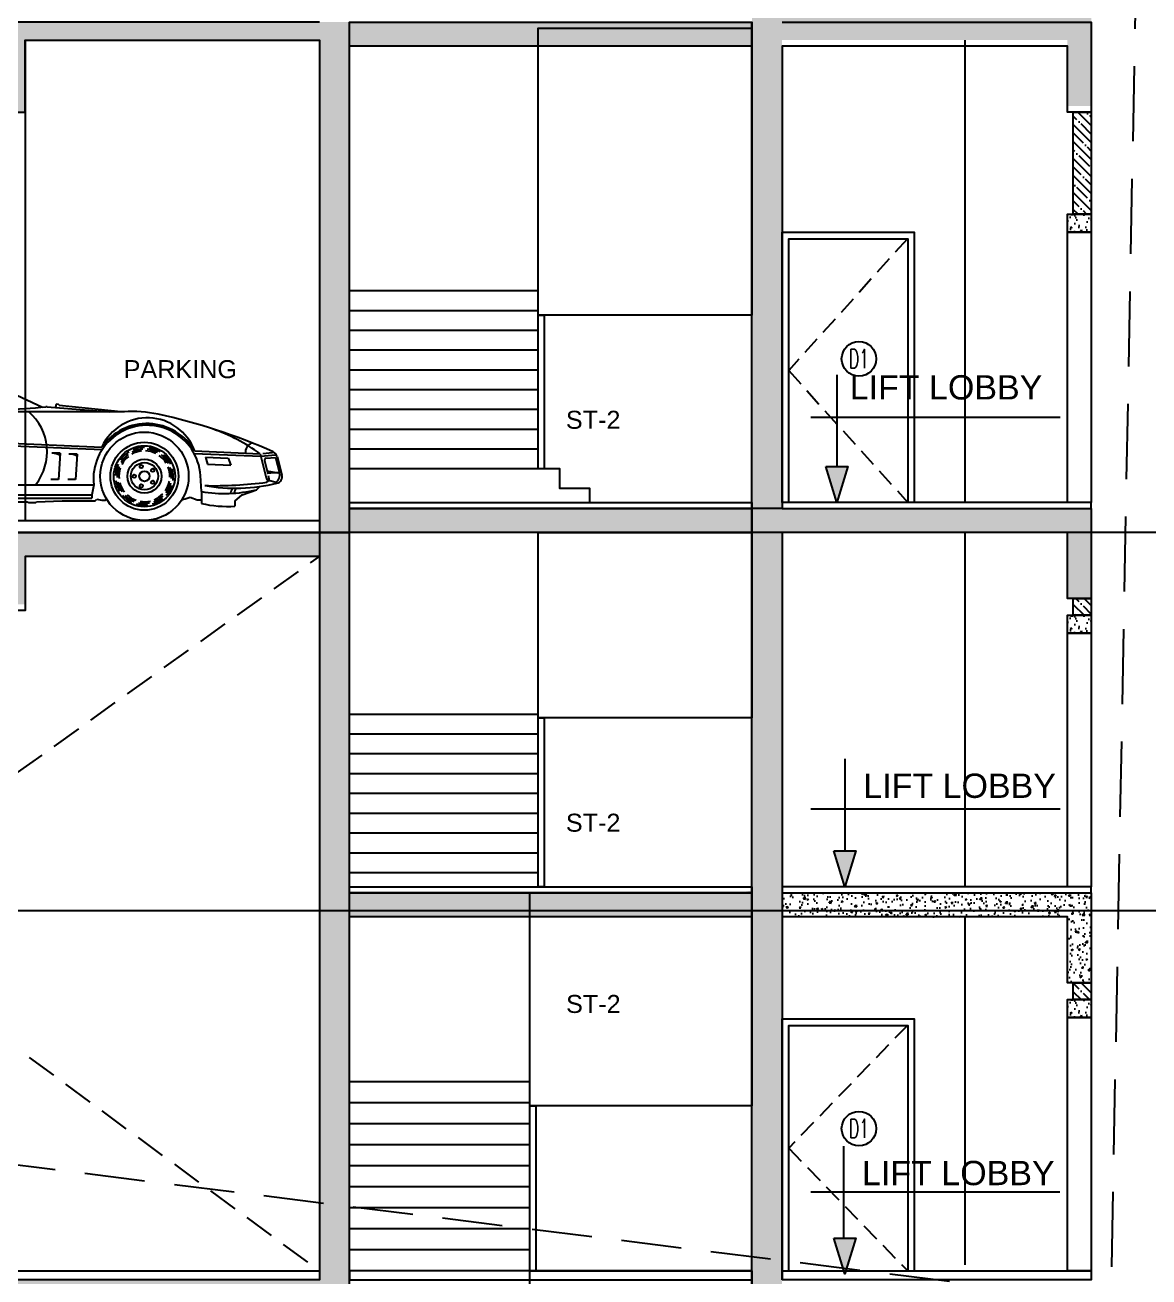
# Model space of a CAD drawing. Header units: millimetres. Extents: x -414464 to 1686, y -90036 to 108605.
# Drawn here: x -114866 to -105512, y 5315 to 15740 of the extents above; entities that cross this region are included whole.
import ezdxf
from ezdxf.enums import TextEntityAlignment as Align

# ---------------------------------------------------------------- set-up
doc = ezdxf.new("R2010")
doc.units = ezdxf.units.MM
doc.header["$LTSCALE"] = 1000
doc.header["$MEASUREMENT"] = 0
for name, pattern in [('AUDIT_D_120904163729-0', [0]), ('DASHED', [0.75, 0.5, -0.25]), ('HIDDEN', [0.375, 0.25, -0.125]), ('HIDDEN2', [0.1875, 0.125, -0.0625])]:
    doc.linetypes.add(name, pattern=pattern)
doc.layers.get('0').update_dxf_attribs({"linetype": 'AUDIT_D_120904163729-0'})
for name, color, linetype in [('a-door', 1, 'Continuous'), ('a-ele 1', 252, 'Continuous'), ('a-floor finish', 26, 'Continuous'), ('a-hat rcc', 252, 'Continuous'), ('a-hat wall-100', 252, 'Continuous'), ('a-pl ele', 225, 'Continuous'), ('a-rcc', 3, 'Continuous'), ('A-RSP DOOR NO', 4, 'Continuous'), ('a-wall-100', 6, 'Continuous'), ('ELEV 5', 8, 'Continuous'), ('HATCH', 8, 'Continuous'), ('LEVEL', 7, 'Continuous'), ('PRESTXT', 7, 'Continuous'), ('STAIRS', 1, 'Continuous')]:
    doc.layers.add(name, color=color, linetype=linetype)
doc.styles.add('arial', font='sanss___.ttf')
doc.styles.add('DIM150', font='SIMPLEX.shx', dxfattribs={"width": 0.6})
pattern_1 = [(50, (-181260.02, -158031.87), (143.45204, -12.55043), [15, -165]), (355, (-181260.02, -158031.87), (-27.75027, 150.43843), [12, -132]), (100.451444, (-181248.06, -158032.91), (115.70177, 137.888), [12.74804, -140.22842]), (46.1842, (-181260.02, -157991.87), (213.44827, -33.10386), [22.5, -247.5]), (96.63564, (-181242.23, -157994.63), (186.9324, 194.82372), [19.12207, -210.34275]), (351.18416, (-181260.02, -157991.87), (186.9324, 194.82372), [18, -198]), (21, (-181240.02, -158001.87), (119.38141, -80.52378), [15, -165]), (326, (-181240.02, -158001.87), (48.66307, 145.03001), [12, -132]), (71.451445, (-181230.07, -158008.58), (168.04448, 64.50623), [12.74804, -140.22842]), (37.5, (-181260.02, -158031.87), (2.431971, 66.578771), [0, -130.4, 0, -134, 0, -132.5]), (7.5, (-181260.02, -158031.87), (52.613907, 78.882342), [0, -76.4, 0, -127.4, 0, -50.5]), (327.5, (-181304.62, -158031.87), (106.764487, -4.510974), [0, -50, 0, -156, 0, -207]), (317.5, (-181324.62, -158031.87), (116.637234, 20.020996), [0, -65, 0, -103.6, 0, -147])]

# ---------------------------------------------------------------- blocks, each defined once
blk = doc.blocks.new('A$C50ED7ECD')
at = {"layer": 'LEVEL', "color": 8, "linetype": 'HIDDEN2', "ltscale": 5}
for p, q in [((147.4587, 11.515), (63.4951, 11.515)), ((147.4587, 8.365), (63.4951, 8.365))]:
    blk.add_line(p, q, dxfattribs=at)
blk = doc.blocks.new('Door-Tag')
at = {"layer": 'A-RSP DOOR NO'}
blk.add_circle((0, 0.001), 0.16, dxfattribs=at)
at = {"layer": 'A-RSP DOOR NO', "style": 'DIM150', "width": 0.6}
blk.add_attdef('DOOR-NO', text='', height=0.16, dxfattribs=at).set_placement((258.618, 64.001), align=Align.MIDDLE_CENTER)
blk = doc.blocks.new('02ECAR07')
at = {"color": 0, "linetype": 'ByBlock'}
for p, q in [((-127.48, 35.41), (-128.75, 44.93)), ((-126.99, 35.48), (-128.25, 45)), ((-95.06, 44.72), (-122.72, 44.25)), ((-120, 35), (-122.72, 44.25)), ((-101.62, 44.61), (-80.37, 32.65)), ((-100.63, 44.63), (-79.42, 32.7)), ((-98.66, 44.66), (-77.56, 32.79)), ((-95.06, 44.72), (-70.5, 33.35)), ((-100.76, 44.12), (-122.05, 43.76)), ((-119.52, 35.14), (-122.05, 43.76)), ((-174.5, 34.5), (-173.5, 26)), ((-173.43, 33.98), (-172.48, 25.86)), ((-167.5, 24.75), (-168.5, 34.25)), ((-166.18, 34.23), (-146.49, 35.25)), ((-158.5, 35.75), (-146.5, 35.75)), ((-106.5, 33.5), (-120, 35)), ((-89.43, 36.03), (-90.35, 32.64)), ((-87.98, 35.63), (-88.84, 32.5)), ((-87.5, 35.5), (-88.25, 32.75)), ((-87.25, 36), (-87.5, 35.5)), ((-81.5, 32.75), (-87.5, 35.25)), ((-81.5, 32.75), (-87.25, 36)), ((-69.1, 33.46), (-50.9, 32)), ((-66.43, 34.23), (-66.69, 33.24)), ((-65.78, 34.17), (-66.43, 34.23)), ((-65.59, 33.93), (-65.78, 34.17)), ((-65.59, 33.93), (-46.5, 32)), ((-119.5, 29), (-119.5, 30.75)), ((-119.5, 30.75), (-113.5, 30.75)), ((-113.5, 29.75), (-119.5, 29.75)), ((-113.5, 30.75), (-113.5, 29)), ((-88.25, 32.75), (-81.75, 32.75)), ((-88.25, 32.75), (-87.75, 32.25)), ((-87.75, 32.25), (-82.25, 32.5)), ((-86.5, 31.75), (-86.5, 32.5)), ((-83.5, 31.75), (-86.5, 31.75)), ((-83.5, 32.5), (-83.5, 31.75)), ((-46.5, 32), (-83.5, 32)), ((-82.25, 32.5), (-81.5, 32.75)), ((-174, 24.75), (-173.5, 26)), ((-172.92, 24.75), (-172.48, 25.86)), ((-113.5, 29), (-119.5, 29)), ((-176.17, 18.33), (-174.94, 23.24)), ((-175.11, 18.42), (-173.91, 23.24)), ((-173.75, 24.25), (-174, 24.75)), ((-174, 23.75), (-173.75, 24.25)), ((-173.97, 24.75), (-146.66, 24.75)), ((-173.97, 24), (-146.79, 24)), ((-166.5, 23), (-159.75, 23)), ((-166.5, 23), (-166.5, 21)), ((-159.75, 23), (-159.75, 21)), ((-127.85, 24.76), (-53.04, 21.6)), ((-127.71, 24), (-52.94, 20.85)), ((-166.5, 21), (-159.75, 21)), ((-65.25, 19.75), (-67.75, 19.75)), ((-65.25, 19.75), (-65.75, 12)), ((-60.25, 19.5), (-62.75, 19.5)), ((-60.25, 19.5), (-60.75, 12)), ((-25.88, 19.71), (-6.24, 18.88)), ((-25.72, 20.45), (-6.43, 19.64)), ((-22.49, 18.57), (-15.83, 18.29)), ((-22.49, 18.57), (-21.98, 16.54)), ((-6.43, 19.64), (-4.71, 12.54)), ((-6.24, 18.88), (-1.96, 19.31)), ((-5.66, 19.69), (-2.83, 19.98)), ((-4.74, 18.28), (-1.88, 18.56)), ((-1.88, 18.56), (-0.75, 14)), ((-1.45, 18.82), (-0.04, 13.39)), ((-175.52, 18.17), (-176.11, 18.17)), ((-175.53, 16.36), (-176.11, 17.69)), ((-175, 18), (-175.52, 18.17)), ((-175.13, 18.04), (-151.95, 13.92)), ((-174.13, 15.66), (-175.06, 17.78)), ((-21.98, 16.54), (-15.07, 16.25)), ((-15.83, 18.29), (-15.07, 16.25)), ((-5.18, 17.66), (-4.23, 13.75)), ((-172.57, 14.02), (-152, 10.37)), ((-167.43, 10.72), (-170.11, 12.08)), ((-164.96, 12.06), (-165.25, 12.75)), ((-152, 12.75), (-152, 10.37)), ((-122.07, 7.42), (-122.5, 12.75)), ((-65.75, 12), (-68, 12)), ((-60.75, 12), (-63, 12)), ((-23.75, 8.5), (-24.03, 13.18)), ((-4.5, 11.25), (-3.75, 11.75)), ((-4.45, 14.64), (-1.25, 14)), ((-2.25, 14), (-4.24, 13.8)), ((-4.11, 13.22), (-3.75, 11.75)), ((-3.98, 11.81), (-1.75, 11.25)), ((-0.75, 14), (-2.25, 14)), ((-163.47, 10.88), (-148.87, 8.29)), ((-122, 10.5), (-55.4, 10.5)), ((-122, 7.5), (-56, 7.5)), ((-55.4, 10.5), (-56, 7.5)), ((-56, 7.5), (-56, 6.5)), ((-23.75, 8.5), (-23.75, 5)), ((-13.86, 5.63), (-11.75, 7.5)), ((-11.75, 7.5), (-7.5, 9)), ((-7.5, 9), (-6.5, 10)), ((-126, 5.5), (-120.5, 5.5)), ((-119.5, 6.5), (-125.75, 6)), ((-121.08, 6.5), (-56, 6.5)), ((-120.5, 5.5), (-119.25, 6)), ((-119.25, 6), (-114.25, 6)), ((-114.25, 6), (-114, 5.25)), ((-114, 5.25), (-104.5, 5.25)), ((-104.5, 5.25), (-102.5, 5.5)), ((-102.5, 5.5), (-100.5, 5.75)), ((-100.5, 5.75), (-99, 5.75)), ((-99, 5.75), (-98.5, 5.25)), ((-98.5, 5.25), (-96.75, 5.25)), ((-96.75, 5.25), (-95, 5.5)), ((-95, 5.5), (-91.75, 5.5)), ((-91.75, 5.5), (-91.5, 5.25)), ((-91.5, 5.25), (-89.5, 5.25)), ((-89.5, 5.25), (-88.75, 5.5)), ((-88.75, 5.5), (-75, 5.5)), ((-75, 5.5), (-74.5, 5.25)), ((-74.5, 5.25), (-72.5, 5.25)), ((-72.5, 5.25), (-72.25, 5.5)), ((-72.25, 5.5), (-64.75, 5.75)), ((-64.75, 5.75), (-56.5, 5.75)), ((-56.5, 5.75), (-55, 5.75)), ((-55, 5.75), (-54.5, 6.25)), ((-54.5, 6.25), (-53, 6)), ((-53, 6), (-52, 6)), ((-52, 6), (-51.58, 6.21)), ((-28.5, 6.25), (-29.49, 6.08)), ((-27, 6.75), (-28.5, 6.25)), ((-25, 6), (-27, 6.75)), ((-23.75, 6), (-25, 6))]:
    blk.add_line(p, q, dxfattribs=at)
for centre, radius in [((-136.75, 13), 13), ((-40.5, 13), 13), ((-136.75, 13), 10), ((-40.5, 13), 10), ((-136.75, 13), 9), ((-40.5, 13), 9), ((-136.75, 13), 5), ((-136.75, 13), 4), ((-137.68, 15.85), 0.5), ((-134.32, 14.76), 0.5), ((-40.5, 13), 5), ((-40.5, 13), 4), ((-41.43, 15.85), 0.5), ((-38.07, 14.76), 0.5), ((-139.75, 13), 0.5), ((-136.75, 13), 1.5), ((-134.32, 11.24), 0.5), ((-43.5, 13), 0.5), ((-40.5, 13), 1.5), ((-38.07, 11.24), 0.5), ((-137.68, 10.15), 0.5), ((-41.43, 10.15), 0.5)]:
    blk.add_circle(centre, radius, dxfattribs=at)
for centre, radius, start, end in [((-71.56, -191.14), 242.97, 103.3707, 110.9657), ((-110.39, -96.48), 142.79, 86.2291, 96.9829), ((-121.08, 44.69), 1.7, 138.8611, 195.16), ((-100.5, 33.88), 12.13, 63.3696, 92.3621), ((-172.54, 112.41), 77.93, 268.5572, 280.3771), ((-174.28, 33.51), 0.968, 28.881, 100.3165), ((-172.54, 112.41), 78.43, 269.3467, 274.6487), ((-140.12, -207.54), 243.38, 85.2567, 91.501), ((-140.12, -207.54), 242.88, 84.4179, 91.501), ((-81.75, 28.75), 39.25, 170.8377, 207.7076), ((-87.75, 208.66), 176.16, 263.8899, 269.9189), ((-88.71, 35.81), 0.75, 346.1229, 163.3669), ((-87.75, 208.66), 176.16, 271.8812, 275.9582), ((-69.26, 31.46), 2, 85.4274, 95.9582), ((-186.46, 28.71), 13.01, 353.862, 19.3391), ((-186.13, 28.71), 13.01, 353.862, 19.3391), ((-163.92, 31.67), 9.74, 179.5142, 197.7013), ((-137.25, 17.75), 12.25, 34.8499, 145.1501), ((-84.84, 20.2), 15.69, 321.8343, 48.7948), ((-39.62, 15.45), 14.75, 20.2033, 155.1164), ((-44, -1.71), 33.8, 77.1801, 94.2416), ((-72.68, -136.67), 171.78, 65.911, 77.8397), ((-137.25, 12.75), 14.75, 0, 180), ((-137.25, 12.75), 15.25, 51.9345, 128.1046), ((-39.75, 12.25), 15.75, 3.3931, 186.3794), ((-39.75, 12.25), 16.25, 30.3225, 144.8528), ((-38.92, -25.7), 55.78, 54.3745, 70.6911), ((-173.97, 23), 1, 90, 165.9638), ((-172.94, 23), 1, 90, 165.9638), ((-7.91, 20.1), 2.87, 112.4396, 187.0475), ((-136.75, 13), 8.5, 122.7273, 145.8143), ((-136.75, 13), 8, 126.4017, 149.7074), ((-136.75, 13), 7.5, 129.1111, 152.6811), ((-136.75, 13), 7.5, 96.3838, 119.9538), ((-136.75, 13), 8, 93.6744, 116.9801), ((-136.75, 13), 8.5, 90, 113.087), ((-136.75, 13), 7.5, 63.6565, 87.2265), ((-136.75, 13), 8, 60.9472, 84.2529), ((-136.75, 13), 8.5, 57.2727, 80.3598), ((-136.75, 13), 7.5, 30.9293, 54.4992), ((-136.75, 13), 8, 28.2199, 51.5256), ((-136.75, 13), 8.5, 24.5455, 47.6325), ((-67.44, 15.69), 4.07, 58.1724, 94.3987), ((-62.44, 15.44), 4.07, 58.1724, 94.3987), ((-40.5, 13), 8.5, 122.7273, 145.8143), ((-40.5, 13), 8, 126.4017, 149.7074), ((-40.5, 13), 7.5, 129.1111, 152.6811), ((-40.5, 13), 7.5, 96.3838, 119.9538), ((-40.5, 13), 8, 93.6744, 116.9801), ((-40.5, 13), 8.5, 90, 113.087), ((-40.5, 13), 7.5, 63.6565, 87.2265), ((-40.5, 13), 8, 60.9472, 84.2529), ((-40.5, 13), 8.5, 57.2727, 80.3598), ((-40.5, 13), 7.5, 30.9293, 54.4992), ((-40.5, 13), 8, 28.2199, 51.5256), ((-40.5, 13), 8.5, 24.5455, 47.6325), ((-3.39, 18.32), 2, 14.6209, 65.911), ((-175.2, 18.09), 1, 165.9638, 203.6294), ((-171.87, 17.96), 4, 203.6294, 259.9289), ((-174.14, 18.18), 1, 165.9638, 203.6294), ((-171.38, 16.86), 3, 203.6294, 259.9289), ((-136.75, 13), 8.5, 155.4545, 178.5416), ((-136.75, 13), 8, 159.129, 182.4347), ((-136.75, 13), 7.5, 161.8384, 185.4083), ((-136.75, 13), 7.5, 358.202, 21.772), ((-136.75, 13), 8, 355.4926, 18.7983), ((-136.75, 13), 8.5, 351.8182, 14.9052), ((-40.5, 13), 8.5, 155.4545, 178.5416), ((-40.5, 13), 8, 159.129, 182.4347), ((-40.5, 13), 7.5, 161.8384, 185.4083), ((-40.5, 13), 7.5, 358.202, 21.772), ((-40.5, 13), 8, 355.4926, 18.7983), ((-40.5, 13), 8.5, 351.8182, 14.9052), ((-4.69, 17.78), 0.5, 95.6743, 193.5704), ((-164.47, 9.88), 6.05, 143.8021, 158.6989), ((-165.06, 10.39), 2.4, 100.5969, 172.303), ((-163.12, 12.85), 2, 203.1986, 259.9289), ((-136.75, 13), 8.5, 188.1818, 211.2689), ((-136.75, 13), 8, 191.8562, 215.162), ((-136.75, 13), 7.5, 194.5656, 218.1356), ((-136.75, 13), 7.5, 325.4747, 349.0447), ((-136.75, 13), 8, 322.7653, 346.0711), ((-40.5, 13), 8.5, 188.1818, 211.2689), ((-40.5, 13), 8, 191.8562, 215.162), ((-40.5, 13), 7.5, 194.5656, 218.1356), ((-40.5, 13), 7.5, 325.4747, 349.0447), ((-40.5, 13), 8, 322.7653, 346.0711), ((-20.16, 129.93), 119.71, 268.758, 277.5147), ((-3.74, 12.78), 1, 193.5704, 255.9638), ((-3.31, 13.38), 2.64, 306.3268, 13.707), ((-1.97, 12.88), 2, 283.4926, 14.6209), ((-136.75, 13), 8.5, 220.9091, 243.9961), ((-136.75, 13), 8, 224.5835, 247.8892), ((-136.75, 13), 7.5, 227.2929, 250.8629), ((-136.75, 13), 7.5, 292.7475, 316.3174), ((-136.75, 13), 8.5, 319.0909, 342.1779), ((-121.08, 7.5), 1, 184.5739, 270), ((-40.5, 13), 8.5, 220.9091, 243.9961), ((-40.5, 13), 8, 224.5835, 247.8892), ((-40.5, 13), 7.5, 227.2929, 250.8629), ((-40.5, 13), 7.5, 292.7475, 316.3174), ((-40.5, 13), 8.5, 319.0909, 342.1779), ((-16.88, 49.69), 41.76, 260.5382, 282.9866), ((-13.8, 62.17), 52.69, 260.2183, 283.4926), ((-8.12, 6.46), 7.18, 155.0077, 167.8493), ((-8.12, 6.46), 6.18, 150.5021, 165.3036), ((-136.75, 13), 8.5, 253.6364, 276.7234), ((-136.75, 13), 8, 257.3108, 280.6165), ((-136.75, 13), 7.5, 260.0202, 283.5902), ((-136.75, 13), 8.5, 286.3636, 309.4507), ((-136.75, 13), 8, 290.0381, 313.3438), ((-40.5, 13), 8.5, 253.6364, 276.7234), ((-40.5, 13), 8, 257.3108, 280.6165), ((-40.5, 13), 7.5, 260.0202, 283.5902), ((-40.5, 13), 8.5, 286.3636, 309.4507), ((-40.5, 13), 8, 290.0381, 313.3438), ((-15.86, 39.57), 35.46, 257.1468, 273.2327), ((-8.12, 4.88), 5.78, 172.525, 187.0373)]:
    blk.add_arc(centre, radius, start, end, dxfattribs=at)

msp = doc.modelspace()

# ---------------------------------------------------------------- hatches: boundary and pattern name
at = {"layer": 'a-hat rcc'}
h = msp.add_hatch(dxfattribs=at)
h.set_pattern_fill('AR-CONC', color=256, scale=20, style=0)
h.set_pattern_definition(pattern_1)
h.paths.add_polyline_path([(-112166.2, 15765), (-120800.7, 15765), (-120800.7, 15615), (-122300.7, 15615), (-122300.7, 15765), (-122460.7, 15765), (-122460.7, 15165), (-122300.7, 15165), (-122300.7, 15465), (-120800.7, 15465), (-120800.7, 15015), (-120600.7, 15015), (-120600.7, 15615), (-115096.1, 15615), (-115096.1, 15015), (-114866.1, 15015), (-114866.1, 15615), (-112416.2, 15615), (-112416.2, 11515), (-112166.2, 11515)])
h = msp.add_hatch(dxfattribs=at)
h.set_pattern_fill('AR-CONC', color=256, scale=20, style=0)
h.set_pattern_definition([(50, (5121850.28, -1777450.87), (143.4520365, -12.550427), [15, -165]), (355, (5121850.28, -1777450.87), (-27.7502667, 150.4384267), [12, -132]), (100.4514445, (5121862.23, -1777451.91), (115.7017693, 137.8879982), [12.7480384, -140.2284224]), (46.1842, (5121850.28, -1777410.87), (213.448266, -33.103856), [22.5, -247.5]), (96.6356355, (5121868.07, -1777413.63), (186.932389, 194.82372), [19.122068, -210.342752]), (351.184164, (5121850.28, -1777410.87), (186.932389, 194.82372), [18, -198]), (21, (5121870.28, -1777420.87), (119.3814104, -80.5237781), [15, -165]), (326, (5121870.28, -1777420.87), (48.6630664, 145.030009), [12, -132]), (71.4514447, (5121880.23, -1777427.58), (168.0444753, 64.5062306), [12.748038, -140.2284224]), (37.5, (5121850.28, -1777450.867), (2.43197106, 66.57877077), [0, -130.4, 0, -134, 0, -132.5]), (7.5, (5121850.28, -1777450.87), (52.6139075, 78.8823424), [0, -76.4, 0, -127.4, 0, -50.5]), (327.5, (5121805.68, -1777450.87), (106.76448723, -4.51097435), [0, -50, 0, -156, 0, -207]), (317.5, (5121785.68, -1777450.87), (116.6372339, 20.0209965), [0, -65, 0, -103.6, 0, -147])])
edge = h.paths.add_edge_path()
edge.add_line((-112403.7, 15615), (-112403.7, 15765))
edge.add_line((-112403.7, 15765), (-108973.7, 15765))
edge.add_line((-108816.2, 15765), (-108816.2, 15565))
edge.add_line((-108816.2, 15565), (-112403.7, 15565))
at = {"layer": 'a-hat rcc', "ltscale": 2}
h = msp.add_hatch(dxfattribs=at)
h.set_pattern_fill('AR-CONC', color=256, scale=20, style=0)
h.set_pattern_definition([(50, (-124820.09, 16165), (143.45204, -12.5504), [15, -165]), (355, (-124820.09, 16165), (-27.7503, 150.4384), [12, -132]), (100.45144, (-124808.13, 16163.95), (115.7018, 137.888), [12.748, -140.2284]), (46.1842, (-124820.09, 16205), (213.4483, -33.1039), [22.5, -247.5]), (96.6356, (-124802.3, 16202.24), (186.9324, 194.8237), [19.122, -210.3428]), (351.1842, (-124820.09, 16205), (186.9324, 194.8237), [18, -198]), (21, (-124800.09, 16195), (119.3814, -80.5238), [15, -165]), (326, (-124800.09, 16195), (48.6631, 145.03), [12, -132]), (71.45144, (-124790.14, 16188.29), (168.0445, 64.5062), [12.748, -140.2284]), (37.5, (-124820.09, 16165), (2.43197, 66.57877), [0, -130.4, 0, -134, 0, -132.5]), (7.5, (-124820.09, 16165), (52.6139, 78.88234), [0, -76.4, 0, -127.4, 0, -50.5]), (327.5, (-124864.69, 16165), (106.76449, -4.51097), [0, -50, 0, -156, 0, -207]), (317.5, (-124884.69, 16165), (116.63723, 20.021), [0, -65, 0, -103.6, 0, -147])])
edge = h.paths.add_edge_path()
edge.add_line((-108816.2, 15815), (-105991.8, 15815))
edge.add_line((-105991.8, 15815), (-105991.8, 15065))
edge.add_line((-105991.8, 15065), (-106190.9, 15065))
edge.add_line((-106190.9, 15065), (-106190.9, 15805))
edge.add_line((-106190.9, 15614.5), (-108565.4, 15614.5))
edge.add_line((-108565.4, 15614.5), (-108565.4, 11715))
edge.add_line((-108565.4, 11715), (-108816.2, 11715))
edge.add_line((-108816.2, 11715), (-108816.2, 15815))
at = {"layer": 'a-hat rcc'}
h = msp.add_hatch(dxfattribs=at)
h.set_pattern_fill('AR-CONC', color=256, scale=20, style=0)
h.set_pattern_definition([(50, (-183619.38, -157841.87), (143.45204, -12.55043), [15, -165]), (355, (-183619.38, -157841.87), (-27.75027, 150.43843), [12, -132]), (100.451444, (-183607.42, -157842.91), (115.70177, 137.888), [12.74804, -140.22842]), (46.1842, (-183619.38, -157801.87), (213.44827, -33.10386), [22.5, -247.5]), (96.63564, (-183601.6, -157804.63), (186.9324, 194.82372), [19.12207, -210.34275]), (351.18416, (-183619.38, -157801.87), (186.9324, 194.82372), [18, -198]), (21, (-183599.38, -157811.87), (119.38141, -80.52378), [15, -165]), (326, (-183599.38, -157811.87), (48.66307, 145.03001), [12, -132]), (71.451445, (-183589.43, -157818.58), (168.04448, 64.50623), [12.74804, -140.22842]), (37.5, (-183619.38, -157841.87), (2.431971, 66.578771), [0, -130.4, 0, -134, 0, -132.5]), (7.5, (-183619.38, -157841.87), (52.613907, 78.882342), [0, -76.4, 0, -127.4, 0, -50.5]), (327.5, (-183663.98, -157841.87), (106.764487, -4.510974), [0, -50, 0, -156, 0, -207]), (317.5, (-183683.98, -157841.87), (116.637234, 20.020996), [0, -65, 0, -103.6, 0, -147])])
h.paths.add_polyline_path([(-106190.9, 14015), (-106190.9, 14165), (-105991.8, 14165), (-105991.8, 14015)])
at = {"layer": 'a-hat rcc', "ltscale": 2}
h = msp.add_hatch(dxfattribs=at)
h.set_pattern_fill('AR-CONC', color=256, scale=20, style=0)
h.set_pattern_definition(pattern_1)
h.paths.add_polyline_path([(-114866.1, 11315), (-112416.2, 11315), (-112416.2, 11515), (-125004.8, 11515), (-125004.8, 12465.1), (-125204.9, 12465.1), (-125204.9, 11315), (-125004.8, 11315), (-125004.8, 11315), (-120800.7, 11315), (-120800.7, 10915), (-120570.9, 10915), (-120570.9, 11315), (-115096.1, 11315), (-115096.1, 10915), (-114866.1, 10915)])
at = {"layer": 'a-hat rcc'}
h = msp.add_hatch(dxfattribs=at)
h.set_pattern_fill('AR-CONC', color=256, scale=20, style=0)
h.set_pattern_definition([(50, (0, 0), (143.45204, -12.55043), [15, -165]), (355, (0, 0), (-27.75027, 150.43843), [12, -132]), (100.45144, (11.95, -1.05), (115.70177, 137.888), [12.74804, -140.22842]), (46.1842, (0, 40), (213.44827, -33.10386), [22.5, -247.5]), (96.63564, (17.79, 37.24), (186.9324, 194.82372), [19.12207, -210.34275]), (351.18416, (0, 40), (186.9324, 194.82372), [18, -198]), (21, (20, 30), (119.38141, -80.52378), [15, -165]), (326, (20, 30), (48.66307, 145.03001), [12, -132]), (71.45144, (29.95, 23.29), (168.04448, 64.50623), [12.74804, -140.22842]), (37.5, (0, 0), (2.431971, 66.57877), [0, -130.4, 0, -134, 0, -132.5]), (7.5, (0, 0), (52.613907, 78.882342), [0, -76.4, 0, -127.4, 0, -50.5]), (327.5, (-44.6, 0), (106.764487, -4.510974), [0, -50, 0, -156, 0, -207]), (317.5, (-64.6, 0), (116.637234, 20.020996), [0, -65, 0, -103.6, 0, -147])])
h.paths.add_polyline_path([(-108565.4, 11515), (-106190.9, 11515), (-106190.9, 10965), (-105991.8, 10965), (-105991.8, 11715), (-108816.2, 11715), (-108816.2, 8515), (-108816.2, 8315), (-108816.2, 5365), (-108816.2, 5165), (-108816.2, 2215), (-108816.2, 2140), (-108816.2, 1940), (-108816.2, -935), (-112166.2, -935), (-112166.2, 2065), (-112166.3, 5515), (-112166.3, 11515), (-112416.2, 11515), (-112416.2, 11315), (-112416.3, 5290), (-120800.9, 5290), (-125204.9, 5290), (-125204.9, -1085), (-125004.9, -1085), (-125004.9, -1085), (-125004.8, 5090), (-120264.5, 5090), (-120264.5, 4640), (-120034.5, 4640), (-120034.5, 5090), (-115854.9, 5090), (-115854.9, 4640), (-115624.9, 4640), (-115624.9, 5090), (-112416.2, 5090), (-112416.2, 2065), (-125004.8, 2065), (-125004.8, 1865), (-120264.5, 1865), (-120264.5, 1415), (-120034.5, 1415), (-120034.5, 1865), (-115854.9, 1865), (-115854.9, 1415), (-115624.9, 1415), (-115624.9, 1865), (-112416.2, 1865), (-112416.2, -1085), (-115096.2, -1085), (-120570.8, -1085), (-120800.8, -1085), (-124604.9, -1085), (-124604.9, -1235), (-120800.8, -1235), (-120570.8, -1235), (-115096.2, -1235), (-112166.2, -1235), (-112166.2, -1085), (-106240.9, -1085), (-106240.9, -3085), (-105990.9, -3085), (-105991.8, -935), (-108565.4, -935), (-108565.4, 2140), (-108565.4, 5165), (-108565.4, 8315), (-108565.4, 8365)])
h = msp.add_hatch(dxfattribs=at)
h.set_pattern_fill('AR-CONC', color=256, scale=20, style=0)
h.set_pattern_definition([(50, (5121850.28, -1781400.87), (143.4520365, -12.550427), [15, -165]), (355, (5121850.28, -1781400.87), (-27.7502667, 150.4384267), [12, -132]), (100.4514445, (5121862.23, -1781401.91), (115.7017693, 137.8879982), [12.7480384, -140.2284224]), (46.1842, (5121850.28, -1781360.87), (213.448266, -33.103856), [22.5, -247.5]), (96.6356355, (5121868.07, -1781363.63), (186.932389, 194.82372), [19.122068, -210.342752]), (351.184164, (5121850.28, -1781360.87), (186.932389, 194.82372), [18, -198]), (21, (5121870.28, -1781370.87), (119.3814104, -80.5237781), [15, -165]), (326, (5121870.28, -1781370.87), (48.6630664, 145.030009), [12, -132]), (71.4514447, (5121880.23, -1781377.58), (168.0444753, 64.5062306), [12.748038, -140.2284224]), (37.5, (5121850.28, -1781400.867), (2.43197106, 66.57877077), [0, -130.4, 0, -134, 0, -132.5]), (7.5, (5121850.28, -1781400.87), (52.6139075, 78.8823424), [0, -76.4, 0, -127.4, 0, -50.5]), (327.5, (5121805.68, -1781400.87), (106.76448723, -4.51097435), [0, -50, 0, -156, 0, -207]), (317.5, (5121785.68, -1781400.87), (116.6372339, 20.0209965), [0, -65, 0, -103.6, 0, -147])])
h.paths.add_polyline_path([(-112166.3, 11515), (-112166.2, 11715), (-108816.2, 11715), (-108816.2, 11515)])
h = msp.add_hatch(dxfattribs=at)
h.set_pattern_fill('AR-CONC', color=256, scale=20, style=0)
h.set_pattern_definition([(50, (-183619.38, -161181.87), (143.45204, -12.55043), [15, -165]), (355, (-183619.38, -161181.87), (-27.75027, 150.43843), [12, -132]), (100.451444, (-183607.42, -161182.91), (115.70177, 137.888), [12.74804, -140.22842]), (46.1842, (-183619.38, -161141.87), (213.44827, -33.10386), [22.5, -247.5]), (96.63564, (-183601.6, -161144.63), (186.9324, 194.82372), [19.12207, -210.34275]), (351.18416, (-183619.38, -161141.87), (186.9324, 194.82372), [18, -198]), (21, (-183599.38, -161151.87), (119.38141, -80.52378), [15, -165]), (326, (-183599.38, -161151.87), (48.66307, 145.03001), [12, -132]), (71.451445, (-183589.43, -161158.58), (168.04448, 64.50623), [12.74804, -140.22842]), (37.5, (-183619.38, -161181.87), (2.431971, 66.578771), [0, -130.4, 0, -134, 0, -132.5]), (7.5, (-183619.38, -161181.87), (52.613907, 78.882342), [0, -76.4, 0, -127.4, 0, -50.5]), (327.5, (-183663.98, -161181.87), (106.764487, -4.510974), [0, -50, 0, -156, 0, -207]), (317.5, (-183683.98, -161181.87), (116.637234, 20.020996), [0, -65, 0, -103.6, 0, -147])])
h.paths.add_polyline_path([(-106190.9, 10675), (-106190.9, 10825), (-105991.8, 10825), (-105991.8, 10675)])
h = msp.add_hatch(dxfattribs=at)
h.set_pattern_fill('AR-CONC', color=256, scale=20, style=0)
h.set_pattern_definition([(50, (5121910.08, -1784682.47), (143.4520365, -12.550427), [15, -165]), (355, (5121910.08, -1784682.47), (-27.7502667, 150.4384267), [12, -132]), (100.4514445, (5121922.04, -1784683.52), (115.7017693, 137.8879982), [12.7480384, -140.2284224]), (46.1842, (5121910.08, -1784642.47), (213.448266, -33.103856), [22.5, -247.5]), (96.6356355, (5121927.87, -1784645.23), (186.932389, 194.82372), [19.122068, -210.342752]), (351.184164, (5121910.08, -1784642.47), (186.932389, 194.82372), [18, -198]), (21, (5121930.08, -1784652.47), (119.3814104, -80.5237781), [15, -165]), (326, (5121930.08, -1784652.47), (48.6630664, 145.030009), [12, -132]), (71.4514447, (5121940.03, -1784659.18), (168.0444753, 64.5062306), [12.748038, -140.2284224]), (37.5, (5121910.08, -1784682.475), (2.43197106, 66.57877077), [0, -130.4, 0, -134, 0, -132.5]), (7.5, (5121910.08, -1784682.475), (52.6139075, 78.8823424), [0, -76.4, 0, -127.4, 0, -50.5]), (327.5, (5121865.48, -1784682.475), (106.76448723, -4.51097435), [0, -50, 0, -156, 0, -207]), (317.5, (5121845.48, -1784682.47), (116.6372339, 20.0209965), [0, -65, 0, -103.6, 0, -147])])
edge = h.paths.add_edge_path()
edge.add_line((-108816.2, 8533.4), (-108816.2, 8315))
edge.add_line((-108816.2, 8315), (-112166.3, 8315))
edge.add_line((-112166.3, 8315), (-112166.3, 8515))
edge.add_line((-112166.3, 8515), (-108913.9, 8515))
h = msp.add_hatch(dxfattribs=at)
h.set_pattern_fill('AR-CONC', color=256, scale=20, style=0)
h.set_pattern_definition([(50, (5122055.83, -1774800.87), (143.4520365, -12.550427), [15, -165]), (355, (5122055.83, -1774800.87), (-27.7502667, 150.4384267), [12, -132]), (100.4514445, (5122067.78, -1774801.91), (115.7017693, 137.8879982), [12.7480384, -140.2284224]), (46.1842, (5122055.83, -1774760.87), (213.448266, -33.103856), [22.5, -247.5]), (96.6356355, (5122073.62, -1774763.63), (186.932389, 194.82372), [19.122068, -210.342752]), (351.184164, (5122055.83, -1774760.87), (186.932389, 194.82372), [18, -198]), (21, (5122075.83, -1774770.87), (119.3814104, -80.5237781), [15, -165]), (326, (5122075.83, -1774770.87), (48.6630664, 145.030009), [12, -132]), (71.4514447, (5122085.78, -1774777.58), (168.0444753, 64.5062306), [12.748038, -140.2284224]), (37.5, (5122055.83, -1774800.867), (2.43197106, 66.57877077), [0, -130.4, 0, -134, 0, -132.5]), (7.5, (5122055.83, -1774800.87), (52.6139075, 78.8823424), [0, -76.4, 0, -127.4, 0, -50.5]), (327.5, (5122011.23, -1774800.87), (106.76448723, -4.51097435), [0, -50, 0, -156, 0, -207]), (317.5, (5121991.23, -1774800.87), (116.6372339, 20.0209965), [0, -65, 0, -103.6, 0, -147])])
edge = h.paths.add_edge_path()
edge.add_line((-106190.9, 8315), (-108565.4, 8315))
edge.add_line((-108565.4, 8315), (-108565.4, 8515))
edge.add_line((-108565.4, 8515), (-106190.9, 8515))
edge.add_line((-106190.9, 8515), (-105991.8, 8515))
edge.add_line((-105991.8, 8515), (-105991.8, 7765))
edge.add_line((-105991.8, 7765), (-106190.9, 7765))
edge.add_line((-106190.9, 7765), (-106190.9, 8515))
h = msp.add_hatch(dxfattribs=at)
h.set_pattern_fill('AR-CONC', color=256, scale=20, style=0)
h.set_pattern_definition([(50, (-183619.38, -164381.87), (143.45204, -12.55043), [15, -165]), (355, (-183619.38, -164381.87), (-27.75027, 150.43843), [12, -132]), (100.451444, (-183607.42, -164382.91), (115.70177, 137.888), [12.74804, -140.22842]), (46.1842, (-183619.38, -164341.87), (213.44827, -33.10386), [22.5, -247.5]), (96.63564, (-183601.6, -164344.63), (186.9324, 194.82372), [19.12207, -210.34275]), (351.18416, (-183619.38, -164341.87), (186.9324, 194.82372), [18, -198]), (21, (-183599.38, -164351.87), (119.38141, -80.52378), [15, -165]), (326, (-183599.38, -164351.87), (48.66307, 145.03001), [12, -132]), (71.451445, (-183589.43, -164358.58), (168.04448, 64.50623), [12.74804, -140.22842]), (37.5, (-183619.38, -164381.87), (2.431971, 66.578771), [0, -130.4, 0, -134, 0, -132.5]), (7.5, (-183619.38, -164381.87), (52.613907, 78.882342), [0, -76.4, 0, -127.4, 0, -50.5]), (327.5, (-183663.98, -164381.87), (106.764487, -4.510974), [0, -50, 0, -156, 0, -207]), (317.5, (-183683.98, -164381.87), (116.637234, 20.020996), [0, -65, 0, -103.6, 0, -147])])
h.paths.add_polyline_path([(-106190.9, 7475), (-106190.9, 7625), (-105991.8, 7625), (-105991.8, 7475)])
at = {"layer": 'a-hat wall-100'}
h = msp.add_hatch(dxfattribs=at)
h.set_pattern_fill('ANSI35', color=256, scale=400, angle=90, style=0)
h.set_pattern_definition([(135, (5122006.68, -1775000.87), (-70.7106781, -70.7106781), []), (135, (5122006.68, -1774930.16), (-70.7106781, -70.7106781), [125, -25, 0, -25])])
h.paths.add_polyline_path([(-105991.8, 14165), (-106141.8, 14165), (-106141.8, 15015), (-105991.8, 15015)])
h = msp.add_hatch(dxfattribs=at)
h.set_pattern_fill('ANSI35', color=256, scale=400, angle=90, style=0)
h.set_pattern_definition([(135, (5122006.68, -1778290.87), (-70.7106781, -70.7106781), []), (135, (5122006.68, -1778220.16), (-70.7106781, -70.7106781), [125, -25, 0, -25])])
h.paths.add_polyline_path([(-105991.8, 10825), (-106141.8, 10825), (-106141.8, 10965), (-105991.8, 10965)])
h = msp.add_hatch(dxfattribs=at)
h.set_pattern_fill('ANSI35', color=256, scale=400, angle=90, style=0)
h.set_pattern_definition([(135, (5122006.68, -1781515.87), (-70.7106781, -70.7106781), []), (135, (5122006.68, -1781445.16), (-70.7106781, -70.7106781), [125, -25, 0, -25])])
h.paths.add_polyline_path([(-105991.8, 7625), (-106141.8, 7625), (-106141.8, 7765), (-105991.8, 7765)])
at = {"layer": 'LEVEL'}
for points in [[(-108019.2, 12063.4), (-108201.3, 12063.4), (-108110.2, 11765)], [(-107952.5, 8863.4), (-108134.7, 8863.4), (-108043.6, 8565)], [(-107952.5, 5638.4), (-108134.7, 5638.4), (-108043.6, 5340)]]:
    msp.add_hatch(color=2, dxfattribs=at).paths.add_polyline_path(points)

# ---------------------------------------------------------------- linework, layer by layer
at = {"color": 1, "elevation": -3.1}
msp.add_lwpolyline([(-110164.5, 11765), (-110164.5, 11879.6), (-110414.5, 11879.6), (-110414.5, 12044.2), (-112166.2, 12044.2)], dxfattribs=at)
at = {"color": 1, "linetype": 'DASHED'}
msp.add_lwpolyline([(-139798.8, 9515), (-122215.8, 6365), (-115855.7, 6365), (-93067.7, 3515), (-86768, 3515), (-63755.2, 365), (-60406, 365)], dxfattribs=at)
at = {"layer": 'a-door', "color": 8, "ltscale": 3}
for points, elevation in [([(-106190.9, 14015), (-105991.8, 14015), (-105991.8, 11765), (-106190.9, 11765)], -0.6), ([(-106190.9, 10675), (-105991.8, 10675), (-105991.8, 8565), (-106190.9, 8565)], -0.6), ([(-106190.9, 7475), (-105991.8, 7475), (-105991.8, 5365), (-106190.9, 5365)], 1.2)]:
    msp.add_lwpolyline(points, close=True, dxfattribs=dict(at, elevation=elevation))
at = {"layer": 'a-ele 1', "color": 8, "linetype": 'HIDDEN', "ltscale": 0.6}
for points, elevation in [([(-107522.7, 13960), (-108510.4, 12862.5), (-107520, 11765)], -2.7), ([(-107522.7, 7410), (-108510.4, 6387.5), (-107520, 5365)], 1.2)]:
    msp.add_lwpolyline(points, dxfattribs=dict(at, elevation=elevation))
at = {"layer": 'a-floor finish', "ltscale": 3}
for points, elevation in [([(-112166.2, 11715), (-112166.2, 11765), (-108816.2, 11765), (-108816.2, 11715)], -0.6), ([(-105991.8, 11715), (-105991.8, 11765), (-108565.4, 11765), (-108565.4, 11715)], -0.6), ([(-112166.2, 8515), (-112166.2, 8565), (-108816.2, 8565), (-108816.2, 8515)], -1.2), ([(-112166.2, 8515), (-112166.2, 8565), (-108816.2, 8565), (-108816.2, 8515)], -1.2), ([(-105991.8, 8515), (-105991.8, 8565), (-108565.4, 8565), (-108565.4, 8515)], -1.4), ([(-125204.9, 5290), (-125204.9, 5365), (-112416.2, 5365), (-112416.2, 5290)], 1.2), ([(-108816.2, 5290), (-108816.2, 5365), (-112166.2, 5365), (-112166.2, 5290)], 1.2), ([(-108565.4, 5290), (-108565.4, 5365), (-105991.8, 5365), (-105991.8, 5290)], 1.2)]:
    msp.add_lwpolyline(points, close=True, dxfattribs=dict(at, elevation=elevation))
at = {"layer": 'a-floor finish', "ltscale": 3, "elevation": -0.6}
msp.add_lwpolyline([(-125004.8, 11615), (-112416.3, 11615)], dxfattribs=at)
at = {"layer": 'a-pl ele'}
msp.add_line((-114866, 15615, -0.6), (-114866, 11615, -0.6), dxfattribs=at)
for points, elevation in [([(-108816.2, 13325.4), (-110594.9, 13325.4), (-110594.9, 15715), (-108816.2, 15715)], -1.8), ([(-108816.2, 9970), (-110594.9, 9970), (-110594.9, 11515), (-108816.2, 11515)], -1.3), ([(-108816.2, 6739.9), (-110666.2, 6739.9), (-110666.2, 8515), (-108816.2, 8515)], 1.2), ([(-108816.2, 3425.2), (-110666.2, 3425.2), (-110666.2, 5365), (-108816.2, 5365)], -1.8)]:
    msp.add_lwpolyline(points, close=True, dxfattribs=dict(at, elevation=elevation))
for points, elevation in [([(-107041.2, 11765), (-107041.2, 15615)], -3.3), ([(-107041.2, 8565), (-107041.2, 11515)], -4.2), ([(-107041.2, 5415), (-107041.2, 8315)], -4.2)]:
    msp.add_lwpolyline(points, dxfattribs=dict(at, elevation=elevation))
at = {"layer": 'a-pl ele', "color": 8}
for points, elevation in [([(-108565.4, 11765), (-108565.4, 14015), (-107465, 14015), (-107465, 11765)], -2.7), ([(-108510.4, 11765), (-108510.4, 13960), (-107520, 13960), (-107520, 11765)], -2.7), ([(-108565.4, 5365), (-108565.4, 7465), (-107465, 7465), (-107465, 5365)], 1.2), ([(-108510.4, 5365), (-108510.4, 7410), (-107520, 7410), (-107520, 5365)], 1.2)]:
    msp.add_lwpolyline(points, dxfattribs=dict(at, elevation=elevation))
at = {"layer": 'a-rcc'}
for points, elevation in [([(-112416.2, 15765), (-120800.7, 15765), (-120800.7, 15615), (-122300.7, 15615), (-122300.7, 15765), (-122460.7, 15765), (-122460.7, 15165), (-122300.7, 15165), (-122300.7, 15465), (-120800.7, 15465), (-120800.7, 15015), (-120600.7, 15015), (-120600.7, 15615), (-115096.1, 15615), (-115096.1, 15015), (-114866.1, 15015), (-114866.1, 15615), (-112416.2, 15615), (-112416.2, 11515), (-112166.2, 11515), (-112166.2, 15765)], -0.6), ([(-108816.2, 11715), (-108816.2, 15765)], -2.7), ([(-108565.4, 15765), (-106190.9, 15765), (-105991.8, 15765), (-105991.8, 15015), (-106190.9, 15015), (-106190.9, 15564.5), (-108565.4, 15564.5), (-108565.4, 11715)], -3.2), ([(-108816.2, 8515), (-108816.2, 11715)], -2.8), ([(-108565.4, 11715), (-105991.8, 11715), (-105991.8, 10965), (-106190.9, 10965), (-106190.9, 11515), (-108565.4, 11515), (-108565.4, 8365)], -3.3), ([(-112416.2, 11515), (-125004.8, 11515)], -0.6), ([(-112416.2, 11515), (-112416.2, 5290)], -0.6), ([(-112166.3, 5515), (-112166.3, 11515)], -0.6), ([(-108816.2, 5365), (-108816.2, 8515)], -2.8), ([(-108565.4, 8515), (-106190.9, 8515), (-105991.8, 8515), (-105991.8, 7765), (-106190.9, 7765), (-106190.9, 8315), (-108565.4, 8315), (-108565.4, 5290)], -3.3), ([(-108565.4, 8365), (-108565.4, 5365)], -3.3), ([(-112166.3, 2065), (-112166.3, 5515)], -0.6), ([(-108816.2, 2215), (-108816.2, 5365)], -2.8)]:
    msp.add_lwpolyline(points, dxfattribs=dict(at, elevation=elevation))
for points, elevation in [([(-108816.2, 15565), (-112166.2, 15565), (-112166.2, 15765), (-108816.2, 15765)], -0.5), ([(-106190.9, 14015), (-106190.9, 14165), (-105991.8, 14165), (-105991.8, 14015)], -0.6), ([(-125204.9, 11315), (-125204.9, 12465.1), (-125004.8, 12465.1), (-125004.8, 11515), (-112416.2, 11515), (-112416.2, 11315), (-114866.1, 11315), (-114866.1, 10865), (-115096.1, 10865), (-115096.1, 11315), (-120570.9, 11315), (-120570.9, 10865), (-120800.7, 10865), (-120800.7, 11315)], -0.6), ([(-108816.2, 11515), (-112166.2, 11515), (-112166.2, 11715), (-108816.2, 11715)], -0.6), ([(-106190.9, 10675), (-106190.9, 10825), (-105991.8, 10825), (-105991.8, 10675)], 0), ([(-108816.2, 8315), (-112166.2, 8315), (-112166.2, 8515), (-108816.2, 8515)], -0.6), ([(-106190.9, 7475), (-106190.9, 7625), (-105991.8, 7625), (-105991.8, 7475)], 1.8)]:
    msp.add_lwpolyline(points, close=True, dxfattribs=dict(at, elevation=elevation))
at = {"layer": 'a-rcc', "linetype": 'ByBlock', "elevation": -3.2}
msp.add_lwpolyline([(-108565.4, 11715), (-108816.2, 11715)], dxfattribs=at)
at = {"layer": 'a-wall-100', "ltscale": 3}
for points, elevation in [([(-105991.8, 14165), (-106141.8, 14165), (-106141.8, 15015), (-105991.8, 15015)], -0.5), ([(-105991.8, 10825), (-106141.8, 10825), (-106141.8, 10965), (-105991.8, 10965)], 0.1), ([(-105991.8, 7625), (-106141.8, 7625), (-106141.8, 7765), (-105991.8, 7765)], 2.2)]:
    msp.add_lwpolyline(points, close=True, dxfattribs=dict(at, elevation=elevation))
at = {"layer": 'HATCH', "linetype": 'HIDDEN', "elevation": -0.7}
for points in [[(-120570.7, 11365), (-112416.3, 5365)], [(-120719.5, 5365), (-112416.2, 11315)]]:
    msp.add_lwpolyline(points, dxfattribs=at)
at = {"layer": 'LEVEL', "color": 2}
for p, q in [((-108110.2, 12828.2, -20.4), (-108110.2, 12063.4, -20.4)), ((-108327, 12475.5, -21.2), (-106250.4, 12475.5, -21.2)), ((-108043.6, 9628.2, -21.2), (-108043.6, 8863.4, -21.2)), ((-108327, 9212.9, -21.2), (-106250.4, 9212.9, -21.2)), ((-108053.6, 6403.2, -21.3), (-108053.6, 5638.4, -21.3)), ((-108327, 6023, -21.3), (-106254.1, 6023, -21.3))]:
    msp.add_line(p, q, dxfattribs=at)
at = {"layer": 'LEVEL', "color": 8, "linetype": 'HIDDEN2', "ltscale": 5, "elevation": -0.1}
msp.add_lwpolyline([(-103990.9, 102568.6), (-105990.8, -3435)], dxfattribs=at)
at = {"layer": 'LEVEL', "color": 2}
for points, elevation in [([(-108201.3, 12063.4), (-108019.2, 12063.4), (-108110.2, 11765)], -20.4), ([(-108134.7, 8863.4), (-107952.5, 8863.4), (-108043.6, 8565)], -0.6), ([(-108134.7, 5638.4), (-107952.5, 5638.4), (-108043.6, 5340)], -0.7)]:
    msp.add_lwpolyline(points, close=True, dxfattribs=dict(at, elevation=elevation))
at = {"layer": 'STAIRS'}
for points, elevation in [([(-110594.9, 13525.4), (-112166.2, 13525.4)], -3.1), ([(-110594.9, 13360.8), (-112166.2, 13360.8)], -3.1), ([(-110594.9, 13196.3), (-112166.2, 13196.3)], -3.1), ([(-110594.9, 13031.7), (-112166.2, 13031.7)], -3.1), ([(-110594.9, 12867.1), (-112166.2, 12867.1)], -3.1), ([(-110594.9, 12702.5), (-112166.2, 12702.5)], -3.1), ([(-110594.9, 12537.9), (-112166.2, 12537.9)], -3.1), ([(-110594.9, 12373.3), (-112166.2, 12373.3)], -3.1), ([(-110594.9, 12208.8), (-112166.2, 12208.8)], -3.1), ([(-110594.9, 10000), (-112166.2, 10000)], -3), ([(-110594.9, 9835), (-112166.2, 9835)], -3), ([(-110594.9, 9670), (-112166.2, 9670)], -3), ([(-110594.9, 9505), (-112166.2, 9505)], -3), ([(-110594.9, 9340), (-112166.2, 9340)], -3), ([(-110594.9, 9175), (-112166.2, 9175)], -3), ([(-110594.9, 9010), (-112166.2, 9010)], -3), ([(-110594.9, 8845), (-112166.2, 8845)], -3), ([(-110594.9, 8680), (-112166.2, 8680)], -3), ([(-110666.2, 6939.9), (-112166.2, 6939.9)], 1.8), ([(-110666.2, 6764.9), (-112166.2, 6764.9)], 1.8), ([(-110666.2, 6589.8), (-112166.2, 6589.8)], 1.8), ([(-110666.2, 6414.8), (-112166.2, 6414.8)], 1.8), ([(-110666.2, 6239.8), (-112166.2, 6239.8)], 1.8), ([(-110666.2, 6064.8), (-112166.2, 6064.8)], 1.8), ([(-110666.2, 5889.8), (-112166.2, 5889.8)], 1.8), ([(-110666.2, 5714.8), (-112166.2, 5714.8)], 1.8), ([(-110666.2, 5539.8), (-112166.2, 5539.8)], 1.8)]:
    msp.add_lwpolyline(points, dxfattribs=dict(at, elevation=elevation))
for points, elevation in [([(-110594.9, 12044.2), (-110594.9, 13325.4), (-110544.9, 13325.4), (-110544.9, 12044.2)], -1.3), ([(-110594.9, 8565), (-110594.9, 9970), (-110544.9, 9970), (-110544.9, 8565)], -0.8), ([(-110666.2, 5364.7), (-110666.2, 6739.9), (-110616.2, 6739.9), (-110616.2, 5364.7)], 2.3)]:
    msp.add_lwpolyline(points, close=True, dxfattribs=dict(at, elevation=elevation))

# ---------------------------------------------------------------- block references
at = {"layer": 'A-RSP DOOR NO'}
ref = msp.add_blockref('Door-Tag', (-107925.6, 12961, -2.7), dxfattribs=dict(at, xscale=900, yscale=900, zscale=900, rotation=180))
ref.add_attrib('DOOR-NO', 'D1', dxfattribs={"height": 157.5, "style": 'DIM150', "width": 0.6}).set_placement((-107925.6, 12961, -2.7), align=Align.MIDDLE_CENTER)
ref = msp.add_blockref('Door-Tag', (-107925.6, 6551, 1.2), dxfattribs=dict(at, xscale=900, yscale=900, zscale=900, rotation=180))
ref.add_attrib('DOOR-NO', 'D1', dxfattribs={"height": 157.5, "style": 'DIM150', "width": 0.6}).set_placement((-107925.6, 6551, 1.2), align=Align.MIDDLE_CENTER)
at = {"layer": 'ELEV 5', "xscale": 28.28386671862973, "yscale": 28.28386671862973, "zscale": 28.28386671862973}
msp.add_blockref('02ECAR07', (-112727.2, 11615, -0.7), dxfattribs=at)
at = {"layer": 'LEVEL', "linetype": 'ByBlock', "xscale": 1000, "yscale": 1000, "zscale": 1000}
msp.add_blockref('A$C50ED7ECD', (-215640, 0, -0.6), dxfattribs=at)

# ---------------------------------------------------------------- texts
at = {"layer": 'PRESTXT', "style": 'arial'}
for s, height, p in [('PARKING', 150, (-114045.5, 12799.5, -0.8)), ('LIFT LOBBY', 202.5, (-108002.5, 12621.8, -1)), ('ST-2', 150, (-110364.9, 12378, -2.5)), ('LIFT LOBBY', 202.5, (-107889.4, 9304.3, -0.8)), ('ST-2', 150, (-110364.9, 9022.6, -2)), ('ST-2', 150, (-110363.3, 7513.5, -2.6)), ('LIFT LOBBY', 202.5, (-107900.2, 6079.3, -0.9))]:
    msp.add_text(s, height=height, dxfattribs=at).set_placement(p)

doc.saveas('drawing.dxf')
